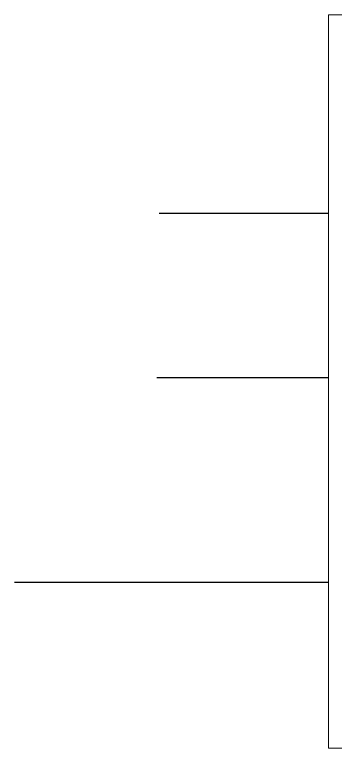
# Model space of a CAD drawing. Header units: millimetres. Extents: x -127 to 420, y 0 to 297.
# Drawn here: x -127 to 2.8, y 0 to 297.2 of the extents above; entities that cross this region are included whole.
import ezdxf
from ezdxf.enums import TextEntityAlignment as Align

# ---------------------------------------------------------------- set-up
doc = ezdxf.new("R2010")
doc.units = ezdxf.units.MM
doc.layers.add('eProC - L2', color=41, linetype='Continuous', lineweight=20)
doc.styles.get("Standard").update_dxf_attribs({"font": 'arial.ttf'})

# ---------------------------------------------------------------- blocks, each defined once
blk = doc.blocks.new('eproc_rotulo_010')
at = {"layer": 'eProC - L2', "color": 0, "lineweight": 5, "const_width": 0.233}
blk.add_lwpolyline([(0.12, 297.12), (420.12, 297.12), (420.12, 0.12), (0.12, 0.12), (0.12, 297.12)], dxfattribs=at)
at = {"layer": 'eProC - L2', "color": 0}
blk.add_lwpolyline([(420.12, 0.12), (420.12, 297.12), (0.12, 297.12), (0.12, 0.12), (420.12, 0.12)], dxfattribs=at)
for tag, p in [('GR', (386.11, 17)), ('PGRAL', (411.76, 17.25)), ('PG', (382.35, 11.13)), ('PT', (394.05, 11.13)), ('PAGT', (408.55, 11.13))]:
    blk.add_attdef(tag, text='', height=3, dxfattribs=at).set_placement(p, align=Align.MIDDLE_CENTER)
for tag, height, p in [('CONF', 2.31, (60.16, 14.76)), ('CLIENTE', 2.31, (111.99, 14.74)), ('DESC_1', 2.5, (262.25, 14.94)), ('DESC__2', 1.8, (262.25, 10.51)), ('ULT', 2.31, (60.16, 8.79)), ('ARCH', 2.31, (98.32, 8.46)), ('FECHA', 2.31, (139.94, 8.5))]:
    blk.add_attdef(tag, text='', height=height, dxfattribs=at).set_placement(p, align=Align.CENTER)
at = {"layer": 'eProC - L2', "color": 0, "flags": 9}
blk.add_attdef('WD_TB', (0.12, 0.12), '', height=2.5, dxfattribs=at)

msp = doc.modelspace()

# ---------------------------------------------------------------- linework, layer by layer
for p, q in [((0.12, 216.71), (-68.49, 216.71)), ((0.12, 150.06), (-69.44, 150.06)), ((0.12, 67.23), (-127.04, 67.23))]:
    msp.add_line(p, q)

# ---------------------------------------------------------------- block references
at = {"layer": 'eProC - L2'}
msp.add_blockref('eproc_rotulo_010', (0, 0), dxfattribs=at)

doc.saveas('drawing.dxf')
